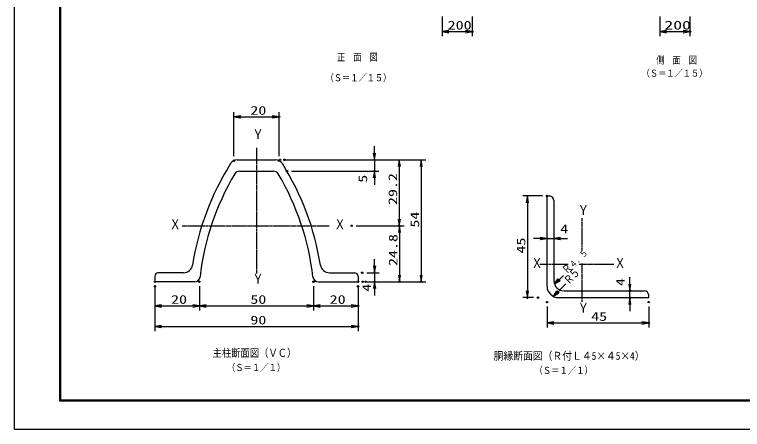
# Model space of a CAD drawing. Units: millimetres, scale not verified. Extents: x -4455 to 4455, y -3150 to 3150.
# Drawn here: x -4455 to 382, y -3150 to -394 of the extents above; entities that cross this region are included whole.
import ezdxf
from ezdxf.enums import TextEntityAlignment as Align

# ---------------------------------------------------------------- set-up
doc = ezdxf.new("R2010")
doc.units = ezdxf.units.MM
doc.header["$LTSCALE"] = 20
doc.header["$PDMODE"] = 32
doc.header["$PDSIZE"] = 10
doc.linetypes.add('USER1', pattern=[1.125, 0.75, -0.125, 0.125, -0.125])
for name, color, linetype, lineweight in [('0-0_1', 7, 'Continuous', 25), ('0-1_2', 7, 'Continuous', 25), ('0-2_0', 4, 'Continuous', 25), ('0-4_EXTCNT-LMEC0', 2, 'Continuous', 25), ('0-6_EXTCNT-L', 1, 'Continuous', 25), ('0-7_WAKU', 7, 'Continuous', 25)]:
    doc.layers.add(name, color=color, linetype=linetype, lineweight=lineweight)
doc.layers.add('0-5_DEFPOINTS', color=7, linetype='Continuous')
doc.styles.add('ＭＳ ゴシック', font='')
doc.styles.get('ＭＳ ゴシック').set_extended_font_data('MS Gothic')

# ---------------------------------------------------------------- blocks, each defined once
blk = doc.blocks.new('C1')
at = {"layer": '0-0_1', "color": 4}
blk.add_line((72303.9, 29353.6), (73481, 30519.9), dxfattribs=at)
blk.add_lwpolyline([(73048.4, 29795.7), (72303.9, 29353.6), (72752.8, 30094)], close=True, dxfattribs=at)
blk.add_lwpolyline([(72974.5, 29870.3), (72602.2, 29649.2), (72826.7, 30019.4)], dxfattribs=at)
blk = doc.blocks.new('DARROWS')
at = {"layer": '0-2_0', "color": 2}
blk.add_line((0, 0), (-19.982, 0), dxfattribs=at)
blk.add_lwpolyline([(-20, -3.333), (0, 0), (-20, 3.333)], dxfattribs=at)

msp = doc.modelspace()

# ---------------------------------------------------------------- linework, layer by layer
at = {"layer": '0-0_1', "color": 4, "linetype": 'USER1'}
for p, q in [((-2847.47, -1278.65), (-2847.47, -2113.31)), ((-685.51, -1747.21), (-685.51, -1960.92)), ((-3342.32, -1797.12), (-2364.29, -1797.12)), ((-775.84, -2054.38), (-965.04, -2054.38)), ((-471.87, -2054.38), (-703.4, -2054.38)), ((-685.51, -2047.71), (-685.51, -2302.46))]:
    msp.add_line(p, q, dxfattribs=at)
at = {"layer": '0-0_1'}
for p, q in [((-2974.97, -1359.12), (-2719.97, -1359.12)), ((-2959.97, -1434.12), (-2734.97, -1434.12)), ((-3331.97, -2109.12), (-3499.97, -2109.12)), ((-2362.97, -2109.12), (-2194.97, -2109.12)), ((-3522.47, -2131.62), (-3522.47, -2169.12)), ((-3259.97, -2169.12), (-3522.47, -2169.12)), ((-2434.97, -2169.12), (-2172.47, -2169.12)), ((-2172.47, -2131.62), (-2172.47, -2169.12))]:
    msp.add_line(p, q, dxfattribs=at)
at = {"layer": '0-0_1', "color": 4}
msp.add_line((-874.26, -2266.45), (-791.73, -2182.15), dxfattribs=at)
msp.add_lwpolyline([(-837.37, -2243.78), (-874.26, -2266.45), (-852.38, -2229.09)], close=True, dxfattribs=at)
msp.add_lwpolyline([(-841.12, -2240.11), (-859.56, -2251.44), (-848.63, -2232.76)], dxfattribs=at)
at = {"layer": '0-0_1'}
for centre, radius, start, end in [((-1494.99, -2340.82), 1800, 147.87775, 170.97737), ((-2974.97, -1411.62), 52.5, 90, 147.87762), ((-2719.97, -1411.62), 52.5, 32.12238, 90), ((-4199.96, -2340.81), 1800, 9.02258, 32.1222), ((-2959.97, -1471.62), 37.5, 90.00035, 149.40292), ((-2734.97, -1471.62), 37.5, 30.59708, 90), ((-1494.52, -2338.19), 1740, 149.4028, 173.32632), ((-4200.43, -2338.19), 1740, 6.67364, 30.59716), ((-3331.97, -2049.12), 60, 269.99979, 350.97733), ((-2362.97, -2049.12), 60, 189.02246, 270), ((-3499.97, -2131.62), 22.5, 90, 180), ((-2194.97, -2131.62), 22.5, 0, 90), ((-3259.97, -2131.62), 37.5, 270, 353.32654), ((-2434.97, -2131.62), 37.5, 186.67346, 270), ((-803.76, -2161.59), 67.5, 180.00046, 270), ((-841.26, -2199.09), 75, 180.00043, 270)]:
    msp.add_arc(centre, radius, start, end, dxfattribs=at)
at = {"layer": '0-1_2'}
for p, q in [((-916.26, -2199.09), (-916.26, -1599.09)), ((-916.26, -1599.09), (-901.26, -1599.09)), ((-871.26, -1629.09), (-871.26, -2161.59)), ((-803.76, -2229.09), (-271.26, -2229.09))]:
    msp.add_line(p, q, dxfattribs=at)
msp.add_lwpolyline([(-841.26, -2274.09), (-241.26, -2274.09), (-241.26, -2259.09)], dxfattribs=at)
for centre in [(-901.26, -1629.09), (-271.26, -2259.09)]:
    msp.add_arc(centre, 30, 0, 90, dxfattribs=at)
at = {"layer": '0-2_0', "color": 1}
for p, q in [((-1614.17, -406.34), (-1614.17, -537.01)), ((-1614.17, -406.34), (-1614.17, -537.01)), ((-1614.17, -406.34), (-1614.17, -537.01)), ((-1414.17, -406.34), (-1414.17, -537.01)), ((-1414.17, -406.34), (-1414.17, -537.01)), ((-1414.17, -406.34), (-1414.17, -537.01)), ((-2997.47, -1334.19), (-2997.47, -1043.16)), ((-2697.47, -1334.19), (-2697.47, -1043.16)), ((-2661.22, -1359.12), (-1723, -1359.12)), ((-2661.22, -1359.12), (-2034, -1359.12)), ((-2631.22, -1359.12), (-1869, -1359.12)), ((-2615, -1434.12), (-2034, -1434.12)), ((-2184.29, -1797.12), (-1869, -1797.12)), ((-2184.29, -1797.12), (-1867, -1797.12)), ((-2114.97, -2109.12), (-2032.47, -2109.12)), ((-2112.47, -2169.12), (-1723, -2169.12)), ((-2112.47, -2169.12), (-1867, -2169.12)), ((-2092.47, -2169.12), (-2032.47, -2169.12)), ((-3522.47, -2199.12), (-3522.47, -2496.16)), ((-3226.28, -2199.12), (-3226.28, -2359.16)), ((-3226.28, -2199.12), (-3226.28, -2359.16)), ((-2468.66, -2199.12), (-2468.66, -2359.16)), ((-2468.66, -2199.12), (-2468.66, -2359.16)), ((-2172.47, -2199.12), (-2172.47, -2496.16)), ((-3522.47, -2229.12), (-3522.47, -2359.16)), ((-2172.47, -2229.12), (-2172.47, -2359.16))]:
    msp.add_line(p, q, dxfattribs=at)
at = {"layer": '0-2_0', "color": 2}
for p, q in [((-1569.17, -507.01), (-1459.17, -507.01)), ((-1569.17, -507.01), (-1459.17, -507.01)), ((-1569.17, -507.01), (-1459.17, -507.01)), ((-2952.47, -1073.16), (-2742.47, -1073.16)), ((-2064, -1314.12), (-2064, -1269.12)), ((-2064, -1359.12), (-2064, -1434.12)), ((-1899, -1404.12), (-1899, -1752.12)), ((-1753, -1404.12), (-1753, -2124.12)), ((-2064, -1479.12), (-2064, -1524.12)), ((-1897, -1842.12), (-1897, -2124.12)), ((-2062.47, -2064.12), (-2062.47, -2019.12)), ((-2062.47, -2109.12), (-2062.47, -2169.12)), ((-2062.47, -2214.12), (-2062.47, -2259.12)), ((-3477.47, -2329.16), (-3271.28, -2329.16)), ((-3181.28, -2329.16), (-2513.66, -2329.16)), ((-2423.66, -2329.16), (-2217.47, -2329.16)), ((-3477.47, -2466.16), (-2217.47, -2466.16))]:
    msp.add_line(p, q, dxfattribs=at)
at = {"layer": '0-4_EXTCNT-LMEC0', "color": 1}
for p, q in [((-946.26, -1599.09), (-1076.92, -1599.09)), ((-1006.26, -2274.09), (-1076.92, -2274.09)), ((-916.26, -2334.09), (-916.26, -2472.19)), ((-241.26, -2334.09), (-241.26, -2472.19))]:
    msp.add_line(p, q, dxfattribs=at)
at = {"layer": '0-4_EXTCNT-LMEC0'}
for p, q in [((-1046.92, -1644.09), (-1046.92, -2229.09)), ((-961.26, -1881.6), (-1006.26, -1881.6)), ((-916.26, -1881.6), (-871.26, -1881.6)), ((-826.26, -1881.6), (-781.26, -1881.6)), ((-366.26, -2184.09), (-366.26, -2139.09)), ((-366.26, -2274.09), (-366.26, -2229.09)), ((-366.26, -2319.09), (-366.26, -2364.09)), ((-871.26, -2442.19), (-286.26, -2442.19))]:
    msp.add_line(p, q, dxfattribs=at)
at = {"layer": '0-5_DEFPOINTS'}
for p in [(-1414.17, -507.01), (33.03, -507.01), (-2697.47, -1073.16), (-2691.22, -1359.12), (-2661.22, -1359.12), (-2997.47, -1364.19), (-2697.47, -1364.19), (-2645, -1434.12), (-2064, -1434.12), (-916.26, -1599.09), (-2214.29, -1797.12), (-1899, -1797.12), (-916.26, -1881.6), (-871.26, -1881.6), (-2144.97, -2109.12), (-3522.47, -2169.12), (-3226.28, -2169.12), (-2468.66, -2169.12), (-2172.47, -2169.12), (-2142.47, -2169.12), (-2122.47, -2169.12), (-2062.47, -2169.12), (-1897, -2169.12), (-1753, -2169.12), (-3522.47, -2199.12), (-2172.47, -2199.12), (-366.26, -2229.09), (-1046.92, -2274.09), (-976.26, -2274.09), (-366.26, -2274.09), (-916.26, -2304.09), (-241.26, -2304.09), (-3226.28, -2329.16), (-2468.66, -2329.16), (-2172.47, -2329.16), (-2172.47, -2466.16), (-241.26, -2442.19)]:
    msp.add_point(p, dxfattribs=at)
at = {"layer": '0-6_EXTCNT-L'}
for p, q in [((-166.97, -406.34), (-166.97, -537.01)), ((33.03, -406.34), (33.03, -537.01))]:
    msp.add_line(p, q, dxfattribs=at)
at = {"layer": '0-6_EXTCNT-L', "color": 2}
msp.add_line((-121.97, -507.01), (-11.97, -507.01), dxfattribs=at)
at = {"layer": '0-7_WAKU', "color": 3}
msp.add_lwpolyline([(-4455, 3150), (4455, 3150), (4455, -3150), (-4455, -3150)], close=True, dxfattribs=at)
at = {"layer": '0-7_WAKU'}
for points in [[(-4155, 2962.5), (4155, 2962.5), (4155, -2962.5), (-4155, -2962.5)], [(-4153.13, 2960.62), (4153.12, 2960.62), (4153.12, -2960.63), (-4153.13, -2960.63)], [(-4151.25, 2958.75), (4151.25, 2958.75), (4151.25, -2958.75), (-4151.25, -2958.75)], [(-4149.38, 2956.87), (4149.37, 2956.87), (4149.37, -2956.88), (-4149.38, -2956.88)], [(-4147.5, 2955), (4147.5, 2955), (4147.5, -2955), (-4147.5, -2955)]]:
    msp.add_lwpolyline(points, close=True, dxfattribs=at)

# ---------------------------------------------------------------- block references
at = {"layer": '0-2_0', "xscale": 2.25, "yscale": 2.25}
for p, rotation in [((-1614.17, -507.01), 180), ((-1614.17, -507.01), 180), ((-1614.17, -507.01), 180), ((-2997.47, -1073.16), 180), ((-2064, -1359.12), 270), ((-1899, -1359.12), 90), ((-1753, -1359.12), 90), ((-2064, -1434.12), 90), ((-1899, -1797.12), 270), ((-1897, -1797.12), 90), ((-2062.47, -2109.12), 270), ((-1897, -2169.12), 270), ((-1753, -2169.12), 270), ((-2062.47, -2169.12), 90), ((-3522.47, -2329.16), 180), ((-3226.28, -2329.16), 180), ((-2468.66, -2329.16), 180), ((-3522.47, -2466.16), 180)]:
    msp.add_blockref('DARROWS', p, dxfattribs=dict(at, rotation=rotation))
at = {"layer": '0-2_0'}
for name, p, xscale, yscale in [('DARROWS', (-1414.17, -507.01), 2.25, 2.25), ('DARROWS', (-1414.17, -507.01), 2.25, 2.25), ('DARROWS', (-1414.17, -507.01), 2.25, 2.25), ('DARROWS', (-2697.47, -1073.16), 2.25, 2.25), ('C1', (-4481.92, -3653.6), 0.05, 0.05), ('DARROWS', (-3226.28, -2329.16), 2.25, 2.25), ('DARROWS', (-2468.66, -2329.16), 2.25, 2.25), ('DARROWS', (-2172.47, -2329.16), 2.25, 2.25), ('DARROWS', (-2172.47, -2466.16), 2.25, 2.25)]:
    msp.add_blockref(name, p, dxfattribs=dict(at, xscale=xscale, yscale=yscale))
at = {"layer": '0-4_EXTCNT-LMEC0', "xscale": 2.25, "yscale": 2.25}
for p, rotation in [((-1046.92, -1599.09), 90), ((-871.26, -1881.6), 180), ((-366.26, -2229.09), 270), ((-1046.92, -2274.09), 270), ((-366.26, -2274.09), 90), ((-916.26, -2442.19), 180)]:
    msp.add_blockref('DARROWS', p, dxfattribs=dict(at, rotation=rotation))
for p in [(-916.26, -1881.6), (-241.26, -2442.19)]:
    msp.add_blockref('DARROWS', p, dxfattribs=at)
at = {"layer": '0-6_EXTCNT-L', "xscale": 2.25, "yscale": 2.25, "rotation": 180}
msp.add_blockref('DARROWS', (-166.97, -507.01), dxfattribs=at)
at = {"layer": '0-6_EXTCNT-L', "xscale": 2.25, "yscale": 2.25}
msp.add_blockref('DARROWS', (33.03, -507.01), dxfattribs=at)

# ---------------------------------------------------------------- texts
at = {"layer": '0-0_1', "color": 4, "style": 'ＭＳ ゴシック'}
for s, height, width, p in [('（Ｓ＝１／１５）', 45.89, 0.85, (-287.9, -820.66)), ('（Ｓ＝１／１５）', 45.89, 0.85, (-2388.3, -850.63)), ('Ｙ', 66.57, 0.85, (-2875.97, -1241.52)), ('Ｙ', 66.57, 0.85, (-714.01, -1745.63)), ('Ｘ', 66.57, 0.85, (-3426.02, -1839.93)), ('Ｘ', 66.57, 0.85, (-2331.45, -1839.93)), ('Ｘ', 66.57, 0.85, (-1022.08, -2097.19)), ('Ｘ', 66.57, 0.85, (-470.37, -2097.19)), ('Ｙ', 66.57, 0.85, (-2875.97, -2202.44)), ('Ｙ', 66.57, 0.85, (-714.01, -2395.27)), ('主柱断面図（ＶＣ）', 51.95, 0.85, (-3139.26, -2683.53)), ('胴縁断面図（Ｒ付Ｌ４5×４5×4）', 51.65, 0.9, (-1271.18, -2702.91)), ('（Ｓ＝１／１）', 46.52, 0.85, (-3043.61, -2776.12)), ('（Ｓ＝１／１）', 46.52, 0.85, (-999.86, -2795.57))]:
    msp.add_text(s, height=height, dxfattribs=dict(at, width=width)).set_placement(p, align=Align.BOTTOM_LEFT)
at = {"layer": '0-0_1', "color": 4, "style": 'ＭＳ ゴシック', "width": 0.8}
for s, height, p in [('４．５', 43.3, (-734.66, -2091.66)), ('Ｒ', 53.23, (-774.46, -2134.17)), ('Ｒ', 53.23, (-762.06, -2203.05)), ('５', 57.73, (-725.24, -2167.44))]:
    msp.add_text(s, height=height, rotation=45, dxfattribs=at).set_placement(p, align=Align.BOTTOM_LEFT)
at = {"layer": '0-2_0', "color": 3, "style": 'ＭＳ ゴシック', "width": 1.35}
for s, p in [('200', (-1577.17, -510.61)), ('200', (-1577.17, -510.61)), ('200', (-1577.17, -510.61)), ('20', (-2887.97, -1076.76)), ('20', (-3414.88, -2332.76)), ('50', (-2887.97, -2332.76)), ('20', (-2361.07, -2332.76)), ('90', (-2887.97, -2469.76))]:
    msp.add_text(s, height=57.77, dxfattribs=at).set_placement(p, align=Align.BOTTOM_LEFT)
for s, p in [('5', (-2094.9, -1511.16)), ('29.2', (-1895.4, -1659.12)), ('54', (-1749.4, -1809.12)), ('24.8', (-1893.4, -2064.12)), ('4', (-2068.9, -2235.16))]:
    msp.add_text(s, height=57.77, rotation=90, dxfattribs=at).set_placement(p, align=Align.BOTTOM_LEFT)
at = {"layer": '0-4_EXTCNT-LMEC0', "color": 4, "style": 'ＭＳ ゴシック', "width": 0.8}
for s, p in [('正\u3000面\u3000図', (-2311.72, -715.81)), ('側\u3000面\u3000図\u3000', (-190.35, -734.93))]:
    msp.add_text(s, height=48.11, dxfattribs=at).set_placement(p, align=Align.BOTTOM_LEFT)
at = {"layer": '0-4_EXTCNT-LMEC0', "color": 3, "style": 'ＭＳ ゴシック', "width": 1.35}
for s, p in [('4', (-828.25, -1863.58)), ('45', (-623.76, -2445.79))]:
    msp.add_text(s, height=57.77, dxfattribs=at).set_placement(p, align=Align.BOTTOM_LEFT)
for s, p in [('45', (-1043.32, -1981.59)), ('4', (-382.56, -2197.35))]:
    msp.add_text(s, height=57.77, rotation=90, dxfattribs=at).set_placement(p, align=Align.BOTTOM_LEFT)
at = {"layer": '0-6_EXTCNT-L', "color": 3, "style": 'ＭＳ ゴシック', "width": 1.5}
msp.add_text('200', height=57.73, dxfattribs=at).set_placement((-136.97, -510.61), align=Align.BOTTOM_LEFT)

doc.saveas('drawing.dxf')
